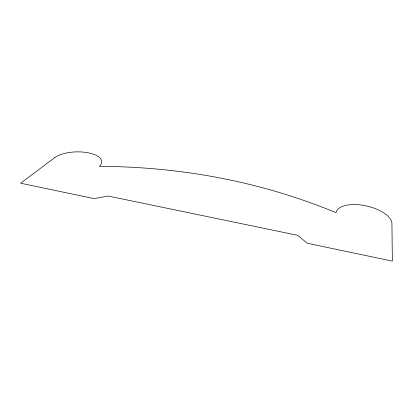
<?xml version="1.0" encoding="UTF-8"?>
<svg xmlns="http://www.w3.org/2000/svg" width="413" height="413" viewBox="0 0 413 413"><rect width="100%" height="100%" fill="white"/><g stroke="black" fill="none" stroke-linecap="round" stroke-linejoin="round"><path stroke-width="0.62" d="M54.743 157.637L20.65 183.217L94.133 198.617L108.092 196.025L297.69 235.322L307.318 243.288L392.35 261.109L391.932 223.624A28.554 12.989 12.8 0 0 364.968 205.643A28.554 12.989 12.8 0 0 336.032 212.685A1492.035 936.286 -65.1 0 0 99.285 166.351A25.167 10.48 -1.6 0 0 88.248 152.805A25.167 10.48 -1.6 0 0 54.743 157.637"/></g></svg>
